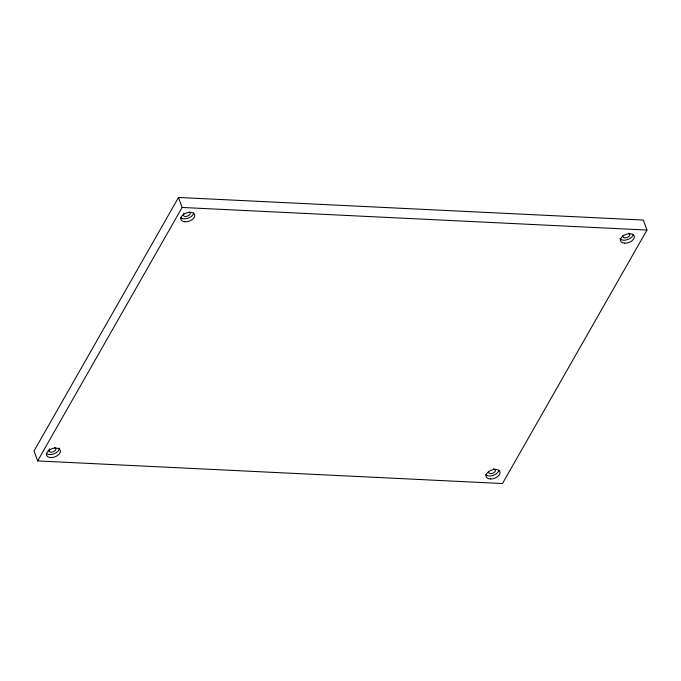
<?xml version="1.0" encoding="UTF-8"?>
<svg xmlns="http://www.w3.org/2000/svg" width="681" height="681" viewBox="0 0 681 681"><rect width="100%" height="100%" fill="white"/><g stroke="black" fill="none" stroke-linecap="round" stroke-linejoin="round"><path stroke-width="1.02" d="M178.516 197.464L34.05 450.941L37.651 460.935L502.484 483.536L646.95 230.059L643.349 220.065L178.516 197.464L182.116 207.458L37.651 460.935M182.116 207.458L646.95 230.059M189.505 212.089A3.635 2.171 -19.8 0 1 189.071 215.213A3.635 2.171 -19.8 0 1 184.338 216.252A3.635 2.171 -19.8 0 1 183.955 213.298M54.642 447.596A3.643 2.171 -19.8 0 1 55.008 450.703A3.643 2.171 -19.8 0 1 50.071 452.031A3.643 2.171 -19.8 0 1 49.704 448.932M493.308 468.809A3.635 2.171 -19.8 0 1 495.308 471.099A3.635 2.171 -19.8 0 1 491.299 473.55A3.635 2.171 -19.8 0 1 488.464 471.78M628.597 233.234A3.635 2.171 -19.8 0 1 629.193 236.094A3.635 2.171 -19.8 0 1 624.63 237.797A3.635 2.171 -19.8 0 1 623.089 235.285M633.296 234.273A7.278 4.341 -19.8 0 1 627.371 239.669A7.278 4.341 -19.8 0 1 619.829 238.588M498.901 470.443A7.329 4.367 -19.8 0 1 492.933 475.466A7.329 4.367 -19.8 0 1 485.613 474.589M59.358 448.098A7.278 4.341 -19.8 0 1 54.233 453.742A7.278 4.341 -19.8 0 1 46.24 453.359M193.693 212.898A7.278 4.341 -19.8 0 1 188.322 218.099A7.278 4.341 -19.8 0 1 180.729 217.733M624.349 243.177A7.278 4.341 -19.8 0 0 634.377 236.562A7.278 4.341 -19.8 0 0 623.455 235.592A7.278 4.341 -19.8 0 0 624.349 243.177M490.388 478.981A7.329 4.367 -19.8 0 0 500.016 472.01A7.329 4.367 -19.8 0 0 488.694 471.575A7.329 4.367 -19.8 0 0 490.388 478.981M51.16 457.581A7.278 4.341 -19.8 0 0 60.311 450.422A7.278 4.341 -19.8 0 0 48.836 450.43A7.278 4.341 -19.8 0 0 51.16 457.581M184.755 221.802A7.278 4.341 -19.8 0 0 194.783 215.187A7.278 4.341 -19.8 0 0 183.861 214.209A7.278 4.341 -19.8 0 0 184.755 221.802"/></g></svg>
